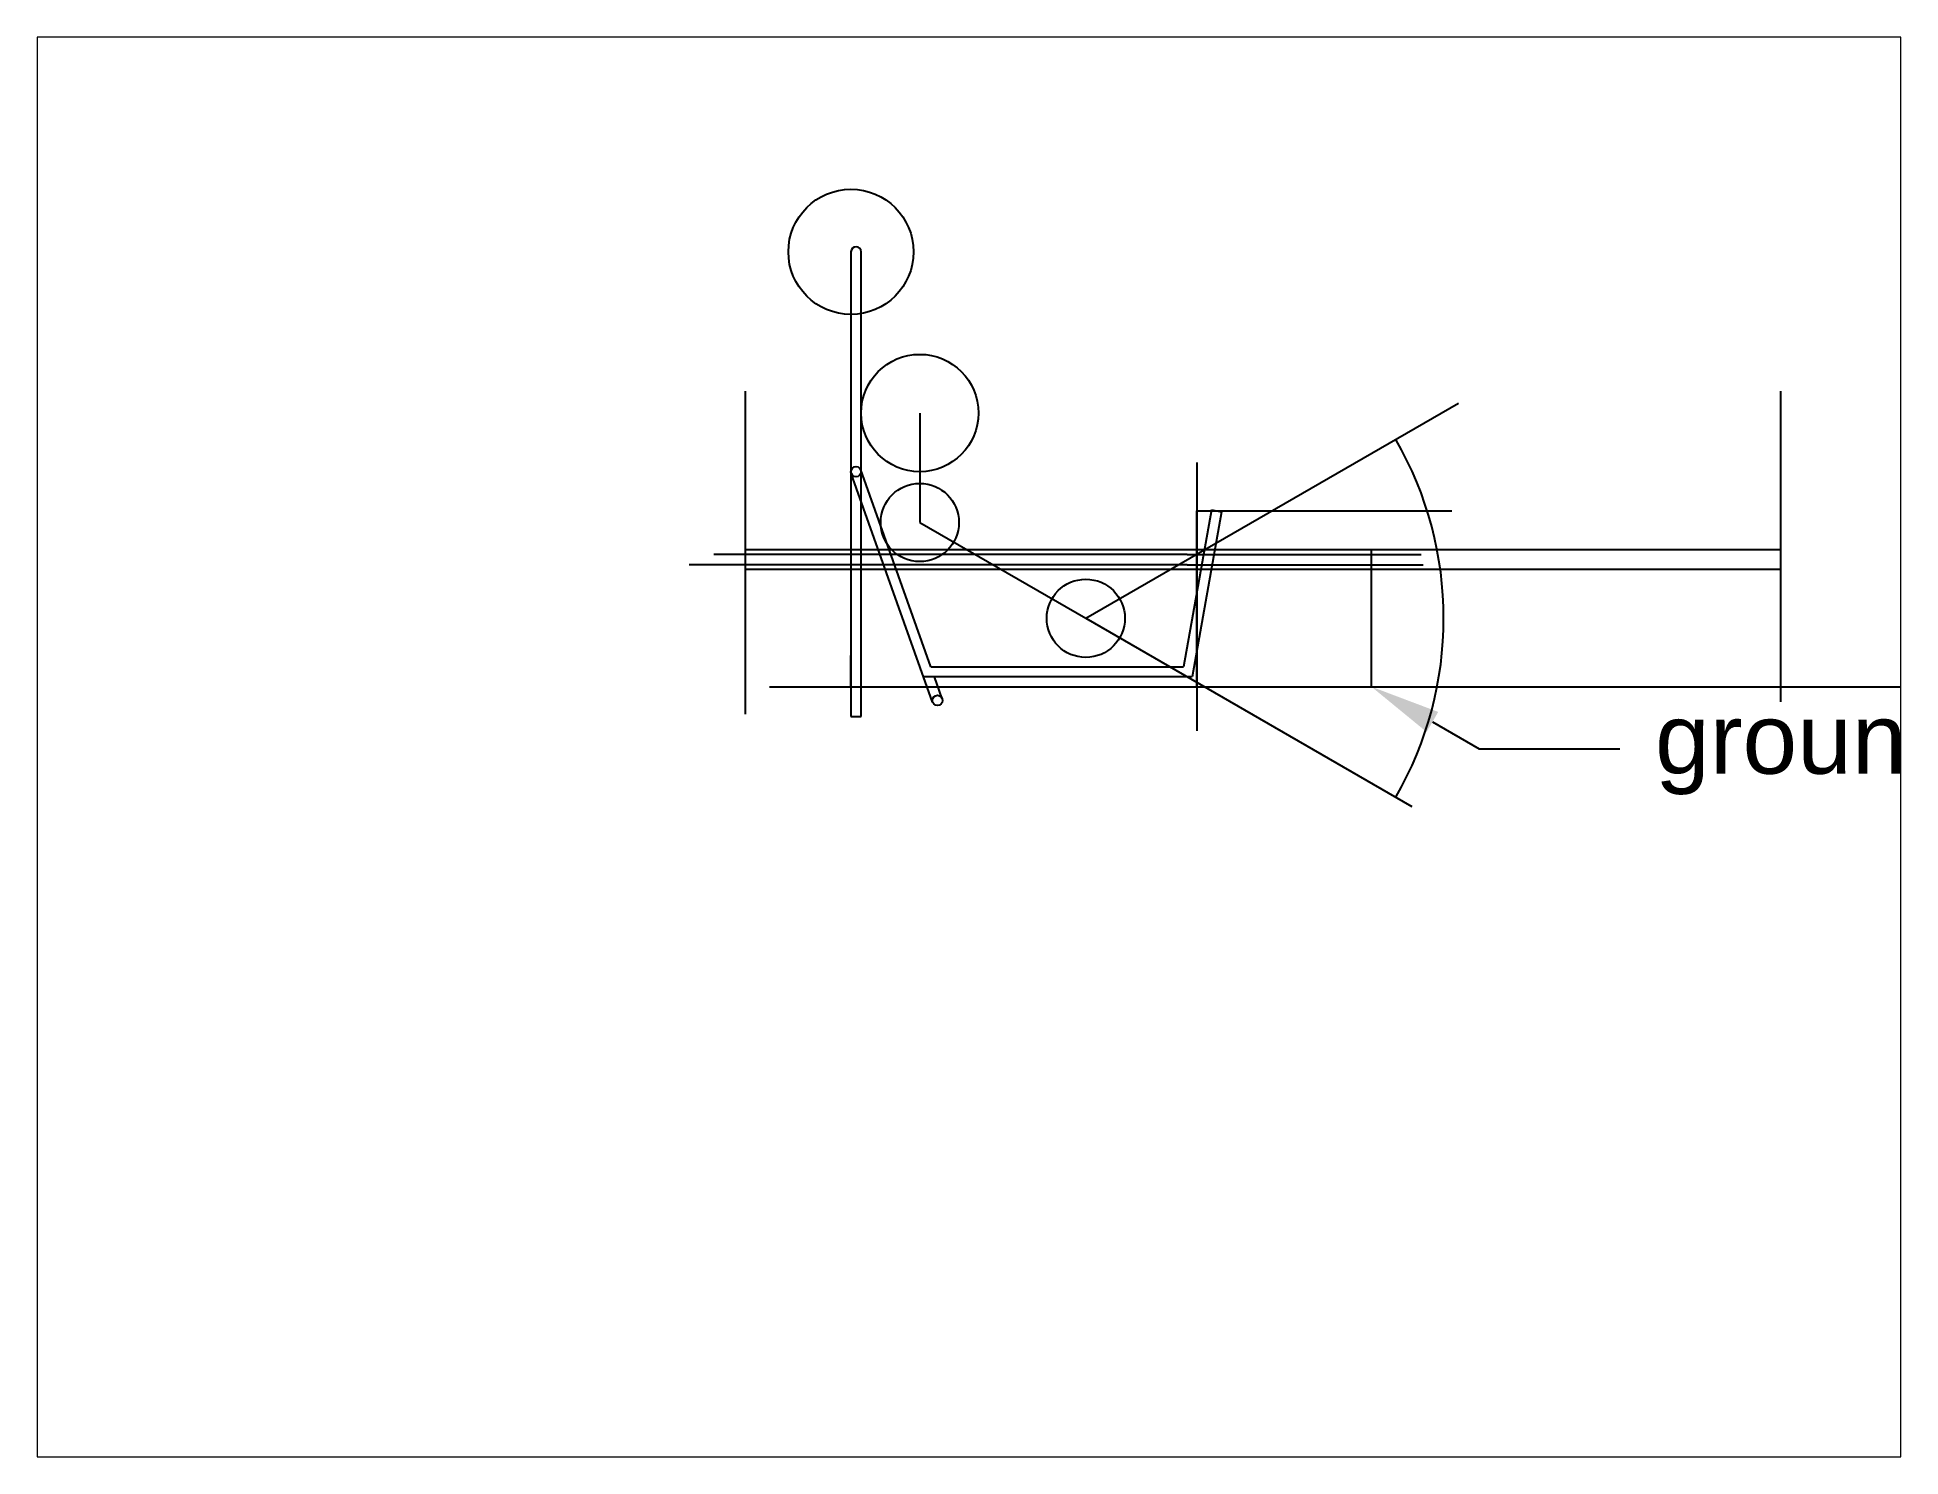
# Paper-space layout 'Layout1' of a CAD drawing. Header units: inches. Extents: x 1.05 to 9.45, y 0.8 to 7.2.
# The model-space entities are those that its viewports show. They can reach past a viewport. Long polylines and large blocks are cut down to what shows.
import ezdxf
from ezdxf import colors
from ezdxf.entities.mleader import LeaderData, LeaderLine
from ezdxf.math import Vec2, Vec3

# ---------------------------------------------------------------- set-up
doc = ezdxf.new("R2010")
doc.units = ezdxf.units.IN
doc.header["$MEASUREMENT"] = 0
doc.styles.get("Standard").update_dxf_attribs({"font": 'arial.ttf'})

msp = doc.modelspace()

# ---------------------------------------------------------------- linework, layer by layer
for p, q in [((0.4556, 1.303), (0.4556, 0.1147)), ((0.4816, 0.1147), (0.4816, 1.303)), ((0.1857, 0.1206), (0.1857, 0.9465)), ((1.056, 0.3658), (2.0086, 0.9157)), ((2.8331, 0.1523), (2.8331, 0.9465)), ((0.6316, 0.8908), (0.6316, 0.6108)), ((1.3398, 0.7642), (1.3398, 0.0784)), ((0.6645, 0.1516), (0.4565, 0.7361)), ((0.66, 0.2418), (0.4809, 0.7451)), ((1.377, 0.643), (1.3062, 0.2418)), ((1.4026, 0.6385), (1.328, 0.2158)), ((1.3398, 0.1908), (1.3398, 0.6408)), ((1.3398, 0.6408), (1.9921, 0.6408)), ((1.3398, 0.6408), (1.3898, 0.6408)), ((1.377, 0.643), (1.3898, 0.6408)), ((1.3898, 0.6408), (1.4026, 0.6385)), ((0.6316, 0.6108), (1.056, 0.3658)), ((1.315, 0.5288), (0.1053, 0.5288)), ((2.8331, 0.5408), (0.1857, 0.5408)), ((0.5618, 0.5392), (0.5618, 0.5392)), ((1.315, 0.5288), (1.9134, 0.5288)), ((1.7864, 0.4908), (1.7864, 0.5408)), ((1.315, 0.5028), (0.0416, 0.5028)), ((2.8331, 0.4908), (0.1857, 0.4908)), ((0.4916, 0.4908), (0.4912, 0.4909)), ((1.315, 0.5028), (1.9184, 0.5028)), ((1.7864, 0.1908), (1.7864, 0.4908)), ((1.056, 0.3658), (1.8893, -0.1154)), ((0.4816, 0.2686), (0.4816, 0.2936)), ((0.4556, 0.1908), (0.4556, 0.2708)), ((0.66, 0.2418, 0.026), (1.3062, 0.2418, 0.026)), ((0.247, 0.1908), (3.3258, 0.1908)), ((1.328, 0.2158, 0.026), (0.6417, 0.2158, 0.026)), ((0.689, 0.1603), (0.6693, 0.2158)), ((1.056, 0.1908), (1.971, 0.1908)), ((0.4556, 0.1147), (0.4816, 0.1147))]:
    msp.add_line(p, q)
for centre, radius in [((0.4556, 1.303), 0.16), ((0.6316, 0.8908), 0.15), ((0.4686, 0.7408), 0.013), ((0.6316, 0.6108), 0.1), ((1.056, 0.3658), 0.1), ((0.6768, 0.1559), 0.013)]:
    msp.add_circle(centre, radius)
for centre, radius, start, end in [((0.4686, 1.303), 0.013, 0, 180), ((1.056, 0.3658), 0.915, 330, 30)]:
    msp.add_arc(centre, radius, start, end)

# ---------------------------------------------------------------- leaders
ml = msp.add_multileader_mtext('Standard')
ml.set_content('ground', color=256)
ml.set_leader_properties()
ml.build(insert=Vec2(0, 0))
ml.multileader.update_dxf_attribs({"dogleg_length": 0.36, "arrow_head_size": 0.18})
ctx = ml.context
ctx.base_point, ctx.char_height, ctx.arrow_head_size, ctx.landing_gap_size, ctx.plane_origin = Vec3(2.4215, 0.0319), 0.18, 0.18, 0.09, Vec3(1.7864, 0.1908)
notes = []
notes.append((ctx, [(0, (1, 1, 0), (2.0615, 0.0319), (1, 0), 0.36, [(0, [(1.7864, 0.1908)], 0, [])])]))
ctx.mtext.insert, ctx.mtext.flow_direction = Vec3(2.5115, 0.1484), 5
for ctx, leaders in notes:
    for number, flags, end, landing, length, lines in leaders:
        leader = LeaderData()
        leader.index, (leader.has_last_leader_line, leader.has_dogleg_vector, leader.attachment_direction) = number, flags
        leader.last_leader_point, leader.dogleg_vector, leader.dogleg_length = Vec3(end), Vec3(landing), length
        for number, points, colour, breaks in lines:
            line = LeaderLine()
            line.index, line.vertices, line.color, line.breaks = number, Vec3.list(points), colors.encode_raw_color(colour), breaks
            leader.lines.append(line)
        ctx.leaders.append(leader)

psp = doc.layouts.get("Layout1")

# ---------------------------------------------------------------- viewports
at = {"layer": '0'}
psp.add_viewport(center=(5.25, 4), size=(8.4, 6.4), view_center_point=(0.7574, 0.0367), view_height=3.630037, dxfattribs=at)

doc.saveas('drawing.dxf')
